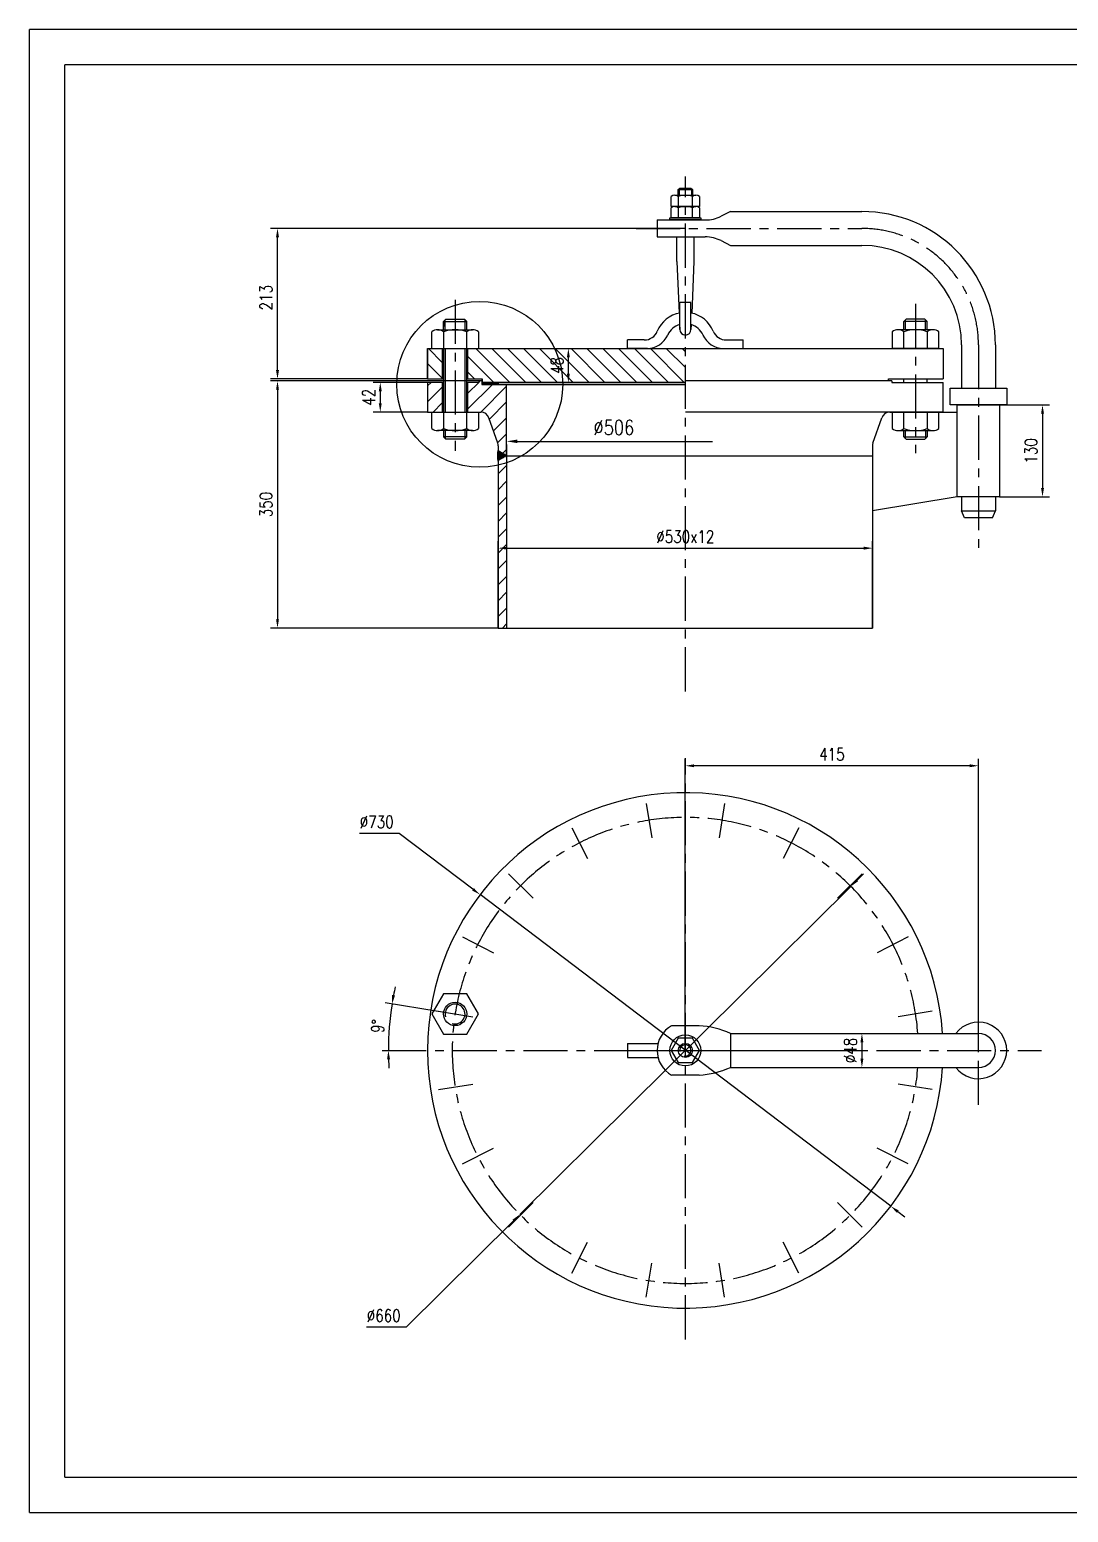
# Model space of a CAD drawing. Header units: inches. Extents: x -220 to 2750, y 5 to 2105.
# Drawn here: x -220 to 1251, y 5 to 2105 of the extents above; entities that cross this region are included whole.
import ezdxf

# ---------------------------------------------------------------- set-up
doc = ezdxf.new("R2010")
doc.units = ezdxf.units.IN
doc.header["$LTSCALE"] = 50
doc.linetypes.add('CENTER', pattern=[2, 1.25, -0.25, 0.25, -0.25])
for name, color, linetype in [('1轮廓实线层', 7, 'Continuous'), ('2细线层', 4, 'Continuous'), ('3中心线层', 1, 'CENTER'), ('5剖面线层', 2, 'Continuous'), ('8符号标注层', 31, 'Continuous'), ('图框层', 7, 'Continuous')]:
    doc.layers.add(name, color=color, linetype=linetype)
doc.styles.add('TH_GBDIM', font='romans.shx', dxfattribs={"width": 0.8, "bigfont": 'hzfs.shx'})
doc.dimstyles.new('TH_GBDIM', dxfattribs={"dimscale": 5, "dimtxt": 3.5, "dimasz": 2.5, "dimexe": 2, "dimexo": 0, "dimgap": 1.5, "dimtad": 1, "dimdec": 1, "dimdsep": 46, "dimtxsty": 'TH_GBDIM', "dimcen": 2.5, "dimclrd": 130, "dimclre": 130, "dimclrt": 3, "dimadec": 0, "dimazin": 2, "dimtfac": 0.714286, "dimtdec": 1, "dimtmove": 0, "dimatfit": 3, "dimfxl": 1, "dimtolj": 1, "dimtzin": 0, "dimlwd": -1, "dimlwe": -1, "dimarcsym": 0})

# ---------------------------------------------------------------- blocks, each defined once
blk = doc.blocks.new('*D6')
at = {"layer": '1轮廓实线层', "color": 130}
for p, q in [((951.5, 900.6), (960.4, 909.4)), ((942.7, 891.8), (474, 427.1)), ((465.1, 418.3), (313.1, 267.5)), ((313.1, 267.5), (256.9, 267.5))]:
    blk.add_line(p, q, dxfattribs=at)
for points in [[(950.1, 902.1), (953, 899.1), (942.7, 891.8)], [(463.7, 419.7), (466.6, 416.8), (474, 427.1)]]:
    blk.add_solid(points, dxfattribs=at)
at = {"layer": 'Defpoints', "color": 0}
for p in [(942.7, 891.8), (474, 427.1)]:
    blk.add_point(p, dxfattribs=at)
at = {"layer": '1轮廓实线层', "color": 3, "insert": (281.3, 283.8), "char_height": 17.5, "attachment_point": 5, "style": 'TH_GBDIM'}
blk.add_mtext('\\A1;∅660{}{}', dxfattribs=at)
blk = doc.blocks.new('*D7')
at = {"layer": '1轮廓实线层', "color": 130}
for p, q in [((303.2, 966.9), (247.1, 966.9)), ((407.6, 887.6), (303.2, 966.9)), ((999.1, 438.8), (417.6, 880.1)), ((1009, 431.2), (1019, 423.7))]:
    blk.add_line(p, q, dxfattribs=at)
for points in [[(408.9, 889.3), (406.4, 886), (417.6, 880.1)], [(1010.3, 432.9), (1007.8, 429.6), (999.1, 438.8)]]:
    blk.add_solid(points, dxfattribs=at)
at = {"layer": 'Defpoints', "color": 0}
for p in [(417.6, 880.1), (999.1, 438.8)]:
    blk.add_point(p, dxfattribs=at)
at = {"layer": '1轮廓实线层', "color": 3, "insert": (271.4, 983.1), "char_height": 17.5, "attachment_point": 5, "style": 'TH_GBDIM'}
blk.add_mtext('\\A1;∅730{}{}', dxfattribs=at)
blk = doc.blocks.new('*D8')
at = {"layer": '1轮廓实线层', "color": 130}
for p, q in [((443.3, 1257.6), (443.3, 1380.8)), ((455.8, 1370.8), (960.8, 1370.8)), ((973.3, 1257.6), (973.3, 1380.8))]:
    blk.add_line(p, q, dxfattribs=at)
for points in [[(455.8, 1372.9), (455.8, 1368.7), (443.3, 1370.8)], [(960.8, 1372.9), (960.8, 1368.7), (973.3, 1370.8)]]:
    blk.add_solid(points, dxfattribs=at)
at = {"layer": 'Defpoints', "color": 0}
for p in [(973.3, 1370.8), (443.3, 1257.6), (973.3, 1257.6)]:
    blk.add_point(p, dxfattribs=at)
at = {"layer": '1轮廓实线层', "color": 3, "insert": (708.3, 1387.1), "char_height": 17.5, "attachment_point": 5, "style": 'TH_GBDIM'}
blk.add_mtext('\\A1;%%c530x12{}{}', dxfattribs=at)
blk = doc.blocks.new('*D9')
at = {"layer": '1轮廓实线层', "color": 130}
for p, q in [((708.3, 659.4), (708.3, 1072.6)), ((1123.3, 659.4), (1123.3, 1072.6)), ((1110.8, 1062.6), (720.8, 1062.6))]:
    blk.add_line(p, q, dxfattribs=at)
for points in [[(720.8, 1064.7), (720.8, 1060.5), (708.3, 1062.6)], [(1110.8, 1064.7), (1110.8, 1060.5), (1123.3, 1062.6)]]:
    blk.add_solid(points, dxfattribs=at)
at = {"layer": 'Defpoints', "color": 0}
for p in [(708.3, 1062.6), (708.3, 659.4), (1123.3, 659.4)]:
    blk.add_point(p, dxfattribs=at)
at = {"layer": '1轮廓实线层', "color": 3, "insert": (915.8, 1078.9), "char_height": 17.5, "attachment_point": 5, "style": 'TH_GBDIM'}
blk.add_mtext('\\A1;415', dxfattribs=at)
blk = doc.blocks.new('*D10')
at = {"layer": '1轮廓实线层', "color": 130}
for p, q in [((772.3, 683.4), (968.3, 683.4)), ((958.3, 670.9), (958.3, 647.9)), ((772.3, 635.4), (968.3, 635.4))]:
    blk.add_line(p, q, dxfattribs=at)
for points in [[(956.2, 670.9), (960.4, 670.9), (958.3, 683.4)], [(956.2, 647.9), (960.4, 647.9), (958.3, 635.4)]]:
    blk.add_solid(points, dxfattribs=at)
at = {"layer": 'Defpoints', "color": 0}
for p in [(772.3, 683.4), (772.3, 635.4), (958.3, 635.4)]:
    blk.add_point(p, dxfattribs=at)
at = {"layer": '1轮廓实线层', "color": 3, "insert": (942.1, 659.4), "char_height": 17.5, "attachment_point": 5, "rotation": 90, "style": 'TH_GBDIM'}
blk.add_mtext('\\A1;%%c48{}{}', dxfattribs=at)
blk = doc.blocks.new('*D11')
at = {"layer": '1轮廓实线层', "color": 130}
for p, q in [((1153.3, 1573.6), (1224, 1573.6)), ((1214, 1561.1), (1214, 1456.1)), ((1153.3, 1443.6), (1224, 1443.6))]:
    blk.add_line(p, q, dxfattribs=at)
for points in [[(1211.9, 1561.1), (1216.1, 1561.1), (1214, 1573.6)], [(1211.9, 1456.1), (1216.1, 1456.1), (1214, 1443.6)]]:
    blk.add_solid(points, dxfattribs=at)
at = {"layer": 'Defpoints', "color": 0}
for p in [(1153.3, 1573.6), (1153.3, 1443.6), (1214, 1443.6)]:
    blk.add_point(p, dxfattribs=at)
at = {"layer": '1轮廓实线层', "color": 3, "insert": (1197.7, 1508.6), "char_height": 17.5, "attachment_point": 5, "rotation": 90, "style": 'TH_GBDIM'}
blk.add_mtext('\\A1;130', dxfattribs=at)
blk = doc.blocks.new('*D12')
at = {"layer": '1轮廓实线层', "color": 130}
for p, q in [((415.8, 1607.6), (120.9, 1607.6)), ((130.9, 1595.1), (130.9, 1270.1)), ((443.3, 1257.6), (120.9, 1257.6))]:
    blk.add_line(p, q, dxfattribs=at)
for points in [[(128.8, 1595.1), (133, 1595.1), (130.9, 1607.6)], [(128.8, 1270.1), (133, 1270.1), (130.9, 1257.6)]]:
    blk.add_solid(points, dxfattribs=at)
at = {"layer": 'Defpoints', "color": 0}
for p in [(415.8, 1607.6), (130.9, 1257.6), (443.3, 1257.6)]:
    blk.add_point(p, dxfattribs=at)
at = {"layer": '1轮廓实线层', "color": 3, "insert": (114.7, 1432.6), "char_height": 17.5, "attachment_point": 5, "rotation": 90, "style": 'TH_GBDIM'}
blk.add_mtext('\\A1;350', dxfattribs=at)
blk = doc.blocks.new('*D13')
at = {"layer": '1轮廓实线层', "color": 130}
for p, q in [((343.3, 1605.6), (266.4, 1605.6)), ((276.4, 1593.1), (276.4, 1576.1)), ((343.3, 1563.6), (266.4, 1563.6))]:
    blk.add_line(p, q, dxfattribs=at)
for points in [[(274.3, 1593.1), (278.5, 1593.1), (276.4, 1605.6)], [(274.3, 1576.1), (278.5, 1576.1), (276.4, 1563.6)]]:
    blk.add_solid(points, dxfattribs=at)
at = {"layer": 'Defpoints', "color": 0}
for p in [(343.3, 1605.6), (276.4, 1563.6), (343.3, 1563.6)]:
    blk.add_point(p, dxfattribs=at)
at = {"layer": '1轮廓实线层', "color": 3, "insert": (260.2, 1584.6), "char_height": 17.5, "attachment_point": 5, "rotation": 90, "style": 'TH_GBDIM'}
blk.add_mtext('\\A1;42', dxfattribs=at)
blk = doc.blocks.new('*D14')
at = {"layer": '1轮廓实线层', "color": 130}
for p, q in [((708.3, 1823.6), (120.9, 1823.6)), ((130.9, 1623.1), (130.9, 1811.1)), ((343.3, 1610.6), (120.9, 1610.6))]:
    blk.add_line(p, q, dxfattribs=at)
for points in [[(128.8, 1811.1), (133, 1811.1), (130.9, 1823.6)], [(128.8, 1623.1), (133, 1623.1), (130.9, 1610.6)]]:
    blk.add_solid(points, dxfattribs=at)
at = {"layer": 'Defpoints', "color": 0}
for p in [(130.9, 1823.6), (708.3, 1823.6), (343.3, 1610.6)]:
    blk.add_point(p, dxfattribs=at)
at = {"layer": '1轮廓实线层', "color": 3, "insert": (114.7, 1725.6), "char_height": 17.5, "attachment_point": 5, "rotation": 90, "style": 'TH_GBDIM'}
blk.add_mtext('\\A1;213', dxfattribs=at)
blk = doc.blocks.new('*D15')
at = {"layer": '1轮廓实线层', "color": 130}
for p, q in [((343.3, 1653.6), (552.7, 1653.6)), ((542.7, 1618.1), (542.7, 1641.1)), ((443.3, 1605.6), (552.7, 1605.6))]:
    blk.add_line(p, q, dxfattribs=at)
for points in [[(540.6, 1641.1), (544.8, 1641.1), (542.7, 1653.6)], [(540.6, 1618.1), (544.8, 1618.1), (542.7, 1605.6)]]:
    blk.add_solid(points, dxfattribs=at)
at = {"layer": 'Defpoints', "color": 0}
for p in [(343.3, 1653.6), (542.7, 1653.6), (443.3, 1605.6)]:
    blk.add_point(p, dxfattribs=at)
at = {"layer": '1轮廓实线层', "color": 3, "insert": (526.5, 1629.6), "char_height": 17.5, "attachment_point": 5, "rotation": 90, "style": 'TH_GBDIM'}
blk.add_mtext('\\A1;48', dxfattribs=at)
blk = doc.blocks.new('*D16')
at = {"layer": '1轮廓实线层', "color": 130}
blk.add_line((358.6, 714.8), (283.2, 726.8), dxfattribs=at)
for start, end in [(167.5926, 169.2963), (171, 180), (181.7037, 183.4074)]:
    blk.add_arc((708.3, 659.4), 420.4, start, end, dxfattribs=at)
for points in [[(297.3, 737.1), (293.2, 737.9), (293.1, 725.2)], [(286, 646.9), (290.2, 647), (287.9, 659.4)]]:
    blk.add_solid(points, dxfattribs=at)
at = {"layer": 'Defpoints', "color": 0}
for p in [(358.6, 714.8), (290.2, 703.4), (407.2, 707.1), (279, 659.4), (1212.7, 659.4)]:
    blk.add_point(p, dxfattribs=at)
at = {"layer": '1轮廓实线层', "color": 3, "insert": (273, 693.7), "char_height": 17.5, "attachment_point": 5, "rotation": 85.5, "style": 'TH_GBDIM'}
blk.add_mtext('\\A1;9°', dxfattribs=at)

msp = doc.modelspace()

# ---------------------------------------------------------------- hatches: boundary and pattern name
at = {"layer": '5剖面线层'}
h = msp.add_hatch(dxfattribs=at)
h.set_pattern_fill('ANSI31', color=256, scale=5, angle=90, style=0)
h.paths.add_polyline_path([(708.32, 1653.64), (400.54, 1653.64), (400.54, 1610.64), (420.82, 1610.64), (420.82, 1605.64), (440.38, 1605.64), (708.32, 1605.64)])
h.paths.add_polyline_path([(364.24, 1653.64), (349.39, 1653.64), (343.32, 1653.64), (343.32, 1610.64), (364.24, 1610.64)])
h.paths.add_polyline_path([(513.33, 1613.94), (513.33, 1645.35), (539.58, 1645.35), (539.58, 1613.94)], flags=24)
h = msp.add_hatch(dxfattribs=at)
h.set_pattern_fill('ANSI31', color=256, scale=5, style=0)
h.paths.add_polyline_path([(364.24, 1605.64), (343.32, 1605.64), (343.32, 1563.64), (364.24, 1563.64)])
h.paths.add_polyline_path([(455.32, 1602.64), (420.82, 1602.64), (420.32, 1602.64), (420.32, 1607.64), (415.82, 1607.64), (415.82, 1605.64), (400.54, 1605.64), (400.54, 1563.64), (415.39, 1563.64), (418.79, 1563.64, -0.3192416), (430.13, 1555.59), (442.66, 1519.56, -0.0838801), (443.32, 1515.62), (443.32, 1508.46), (453.82, 1502.39), (455.32, 1502.39), (455.32, 1534.1)])
h = msp.add_hatch(dxfattribs=at)
h.set_pattern_fill('ANSI37', color=256, scale=0.5, style=0)
h.paths.add_polyline_path([(443.32, 1605.64), (420.82, 1605.64), (420.82, 1602.64), (443.32, 1602.64)])
h = msp.add_hatch(dxfattribs=at)
h.set_pattern_fill('ANSI37', color=256, scale=0.25, angle=90, style=0)
h.paths.add_polyline_path([(455.32, 1504.39), (455.32, 1502.39), (453.82, 1502.39), (443.32, 1508.46), (443.32, 1510.46, 0.1134793), (443.32, 1492.83), (443.32, 1494.83), (453.82, 1500.89), (455.32, 1500.89), (455.32, 1498.89, 0.1818182)])
h = msp.add_hatch(dxfattribs=at)
h.set_pattern_fill('ANSI31', color=256, scale=5, style=0)
h.paths.add_polyline_path([(455.32, 1500.89), (453.82, 1500.89), (443.32, 1494.83), (443.32, 1257.64), (455.32, 1257.64)])

# ---------------------------------------------------------------- linework, layer by layer
at = {"layer": '1轮廓实线层'}
for p, q in [((693.32, 1870.64), (723.32, 1870.64)), ((698.32, 1878.64), (700.32, 1880.64)), ((698.32, 1878.64), (718.32, 1878.64)), ((698.32, 1870.64), (698.32, 1878.64)), ((700.32, 1880.64), (716.32, 1880.64)), ((716.32, 1880.64), (718.32, 1878.64)), ((718.32, 1878.64), (718.32, 1870.64)), ((688.32, 1854.64), (688.32, 1868.93)), ((708.32, 1854.64), (688.32, 1854.64)), ((688.32, 1838.64), (688.32, 1852.93)), ((693.32, 1854.64), (723.32, 1854.64)), ((698.32, 1868.93), (698.32, 1854.64)), ((698.32, 1852.93), (698.32, 1838.64)), ((728.32, 1854.64), (708.32, 1854.64)), ((718.32, 1854.64), (718.32, 1868.93)), ((718.32, 1838.64), (718.32, 1852.93)), ((728.32, 1868.93), (728.32, 1854.64)), ((728.32, 1852.93), (728.32, 1838.64)), ((668.32, 1835.64), (668.32, 1811.64)), ((668.32, 1835.64), (736.52, 1835.64)), ((686.32, 1838.64), (730.32, 1838.64)), ((686.32, 1835.64), (686.32, 1838.64)), ((708.32, 1835.64), (686.32, 1835.64)), ((708.32, 1838.64), (688.32, 1838.64)), ((728.32, 1838.64), (708.32, 1838.64)), ((730.32, 1835.64), (708.32, 1835.64)), ((730.32, 1838.64), (730.32, 1835.64)), ((772.32, 1847.64), (758.88, 1840.92)), ((772.32, 1847.64), (958.32, 1847.64)), ((668.32, 1811.64), (736.52, 1811.64)), ((696.32, 1776.64), (696.32, 1811.64)), ((720.32, 1811.64), (720.32, 1776.64)), ((758.88, 1806.37), (772.32, 1799.64)), ((772.32, 1799.64), (958.32, 1799.64)), ((696.32, 1776.64), (699.36, 1703.69)), ((720.32, 1776.64), (717.28, 1703.67)), ((700.32, 1680.64), (700.32, 1718.64)), ((716.32, 1718.64), (700.32, 1718.64)), ((716.32, 1680.64), (716.32, 1718.64)), ((357.64, 1680.04), (407.14, 1680.04)), ((369.19, 1694.99), (365.89, 1691.69)), ((365.89, 1691.69), (365.89, 1684.99)), ((365.89, 1680.04), (365.89, 1691.69)), ((365.89, 1691.69), (398.89, 1691.69)), ((369.19, 1694.99), (395.59, 1694.99)), ((395.59, 1694.99), (398.89, 1691.69)), ((398.89, 1680.04), (398.89, 1691.69)), ((700.04, 1687.38), (700.32, 1680.64)), ((716.6, 1687.38), (716.32, 1680.64)), ((1059.01, 1680.04), (1009.51, 1680.04)), ((1021.06, 1694.99), (1017.76, 1691.69)), ((1050.76, 1691.69), (1017.76, 1691.69)), ((1017.76, 1680.04), (1017.76, 1691.69)), ((1047.46, 1694.99), (1021.06, 1694.99)), ((1047.46, 1694.99), (1050.76, 1691.69)), ((1050.76, 1680.04), (1050.76, 1691.69)), ((349.39, 1653.64), (349.39, 1677.21)), ((365.89, 1677.21), (365.89, 1653.64)), ((398.89, 1653.64), (398.89, 1677.21)), ((415.39, 1677.21), (415.39, 1653.64)), ((650.14, 1665.64), (626.55, 1665.64)), ((626.55, 1653.64), (626.55, 1665.64)), ((766.42, 1665.64), (790.1, 1665.64)), ((790.1, 1653.64), (790.1, 1665.64)), ((1001.26, 1677.21), (1001.26, 1653.64)), ((1017.76, 1653.64), (1017.76, 1677.21)), ((1050.76, 1677.21), (1050.76, 1653.64)), ((1067.26, 1653.64), (1067.26, 1677.21)), ((343.32, 1653.64), (1073.32, 1653.64)), ((343.32, 1610.64), (343.32, 1653.64)), ((343.32, 1653.64), (343.32, 1610.64)), ((349.39, 1653.64), (415.39, 1653.64)), ((364.24, 1653.64), (364.24, 1610.64)), ((365.89, 1653.64), (365.89, 1563.64)), ((398.89, 1563.64), (398.89, 1653.64)), ((400.54, 1610.64), (400.54, 1653.64)), ((654.58, 1653.64), (626.55, 1653.64)), ((762.07, 1653.64), (790.1, 1653.64)), ((1067.26, 1653.64), (1001.26, 1653.64)), ((1073.32, 1653.64), (1073.32, 1610.64)), ((1099.32, 1658.64), (1099.32, 1597.64)), ((1147.32, 1658.64), (1147.32, 1597.64)), ((343.32, 1610.64), (365.89, 1610.64)), ((343.32, 1605.64), (343.32, 1563.64)), ((365.89, 1605.64), (343.32, 1605.64)), ((364.24, 1605.64), (364.24, 1563.64)), ((398.89, 1610.64), (420.82, 1610.64)), ((415.82, 1605.64), (398.89, 1605.64)), ((400.54, 1563.64), (400.54, 1605.64)), ((415.82, 1607.64), (415.82, 1605.64)), ((420.82, 1607.64), (415.82, 1607.64)), ((420.32, 1607.64), (420.32, 1602.64)), ((420.32, 1602.64), (708.32, 1602.64)), ((420.82, 1610.64), (420.82, 1605.64)), ((420.82, 1605.64), (420.82, 1610.64)), ((708.32, 1605.64), (420.82, 1605.64)), ((420.82, 1605.64), (420.82, 1602.64)), ((420.82, 1605.64), (708.32, 1605.64)), ((420.82, 1605.64), (440.38, 1605.64)), ((420.82, 1602.64), (708.32, 1602.64)), ((708.32, 1605.64), (443.32, 1605.64)), ((443.32, 1605.64), (443.32, 1602.64)), ((455.32, 1517.64), (455.32, 1602.64)), ((1000.82, 1607.64), (708.32, 1607.64)), ((995.82, 1607.64), (995.82, 1610.64)), ((995.82, 1610.64), (1073.32, 1610.64)), ((1000.82, 1607.64), (1000.82, 1605.64)), ((1000.82, 1605.64), (1073.32, 1605.64)), ((1017.76, 1605.64), (1017.76, 1610.64)), ((1050.76, 1605.64), (1050.76, 1610.64)), ((1073.32, 1563.64), (1073.32, 1605.64)), ((1083.32, 1597.64), (1123.32, 1597.64)), ((1083.32, 1573.64), (1083.32, 1597.64)), ((1123.32, 1597.64), (1163.32, 1597.64)), ((1163.32, 1597.64), (1163.32, 1573.64)), ((343.32, 1563.64), (418.79, 1563.64)), ((349.39, 1540.08), (349.39, 1563.64)), ((349.39, 1563.64), (415.39, 1563.64)), ((365.89, 1563.64), (365.89, 1540.08)), ((365.89, 1563.64), (365.89, 1540.08)), ((398.89, 1540.08), (398.89, 1563.64)), ((398.89, 1540.08), (398.89, 1563.64)), ((415.39, 1563.64), (415.39, 1540.08)), ((442.66, 1519.56), (430.13, 1555.59)), ((1073.32, 1563.64), (708.32, 1563.64)), ((973.99, 1519.56), (986.52, 1555.59)), ((997.85, 1563.64), (1093.32, 1563.64)), ((1067.26, 1563.64), (1001.26, 1563.64)), ((1001.26, 1563.64), (1001.26, 1540.08)), ((1017.76, 1540.08), (1017.76, 1563.64)), ((1017.76, 1540.08), (1017.76, 1563.64)), ((1050.76, 1563.64), (1050.76, 1540.08)), ((1050.76, 1563.64), (1050.76, 1540.08)), ((1067.26, 1540.08), (1067.26, 1563.64)), ((1163.32, 1573.64), (1083.32, 1573.64)), ((1093.32, 1573.64), (1123.32, 1573.64)), ((1093.32, 1443.64), (1093.32, 1573.64)), ((1123.32, 1573.64), (1153.32, 1573.64)), ((1153.32, 1573.64), (1153.32, 1443.64)), ((407.14, 1537.24), (357.64, 1537.24)), ((365.89, 1537.24), (365.89, 1528.29)), ((398.89, 1528.29), (398.89, 1537.24)), ((1009.51, 1537.24), (1059.01, 1537.24)), ((1017.76, 1528.29), (1017.76, 1537.24)), ((1050.76, 1537.24), (1050.76, 1528.29)), ((365.89, 1528.29), (369.19, 1524.99)), ((398.89, 1528.29), (365.89, 1528.29)), ((395.59, 1524.99), (369.19, 1524.99)), ((398.89, 1528.29), (395.59, 1524.99)), ((443.32, 1515.62), (443.32, 1508.46)), ((455.32, 1517.64), (455.32, 1502.39)), ((973.32, 1515.62), (973.32, 1257.64)), ((1017.76, 1528.29), (1050.76, 1528.29)), ((1017.76, 1528.29), (1021.06, 1524.99)), ((1021.06, 1524.99), (1047.46, 1524.99)), ((1050.76, 1528.29), (1047.46, 1524.99)), ((453.82, 1502.39), (443.32, 1508.46)), ((453.82, 1500.89), (443.32, 1494.83)), ((443.32, 1494.83), (443.32, 1257.64)), ((455.32, 1502.39), (453.82, 1502.39)), ((455.32, 1500.89), (453.82, 1500.89)), ((455.32, 1500.89), (455.32, 1257.64)), ((455.82, 1501.64), (973.32, 1501.64)), ((1093.32, 1443.64), (973.32, 1423.64)), ((1153.32, 1443.64), (1093.32, 1443.64)), ((1099.32, 1443.64), (1099.32, 1423.64)), ((1147.32, 1443.64), (1147.32, 1423.64)), ((1103.32, 1413.64), (1099.32, 1423.64)), ((1099.32, 1423.64), (1147.32, 1423.64)), ((1143.32, 1413.64), (1103.32, 1413.64)), ((1143.32, 1413.64), (1147.32, 1423.64)), ((443.32, 1257.64), (973.32, 1257.64)), ((727.69, 694.42), (688.96, 694.42)), ((772.32, 683.42), (1123.32, 683.42)), ((772.32, 683.42), (772.32, 635.42)), ((626.55, 669.42), (626.55, 649.42)), ((626.55, 669.42), (669.59, 669.42)), ((626.55, 649.42), (669.59, 649.42)), ((772.32, 635.42), (1123.32, 635.42)), ((727.69, 624.42), (688.96, 624.42))]:
    msp.add_line(p, q, dxfattribs=at)
at = {"layer": '1轮廓实线层', "color": 130}
for p, q in [((455.32, 1502.39), (455.32, 1534.1)), ((470.32, 1522.1), (746.79, 1522.1))]:
    msp.add_line(p, q, dxfattribs=at)
at = {"layer": '1轮廓实线层'}
for points in [[(349.39, 711.05), (365.89, 682.47), (398.89, 682.47), (415.39, 711.05), (398.89, 739.63), (365.89, 739.63)], [(688.32, 659.42), (698.32, 642.1), (718.32, 642.1), (728.32, 659.42), (718.32, 676.74), (698.32, 676.74)]]:
    msp.add_lwpolyline(points, close=True, dxfattribs=at)
for centre, radius in [((382.39, 711.05), 16.5), ((708.32, 659.42), 22), ((708.32, 659.42), 10)]:
    msp.add_circle(centre, radius, dxfattribs=at)
for centre, radius, start, end in [((693.32, 1862.5), 8.14, 52.12112, 127.87888), ((708.32, 1840.64), 30, 70.52878, 109.47122), ((723.32, 1862.5), 8.14, 52.12112, 127.87888), ((693.32, 1846.5), 8.14, 52.12112, 127.87888), ((708.32, 1824.64), 30, 70.52878, 109.47122), ((723.32, 1846.5), 8.14, 52.12112, 127.87888), ((736.52, 1885.64), 50, 270, 296.56505), ((958.32, 1658.64), 189, 0, 90), ((736.52, 1761.64), 50, 63.43495, 90), ((958.32, 1658.64), 141, 0, 90), ((708.28, 1661.77), 42.85, 100.7025, 157.67878), ((708.28, 1661.77), 42.85, 22.32122, 79.18251), ((357.64, 1666.61), 13.44, 52.12112, 127.87888), ((382.39, 1630.54), 49.5, 70.52878, 109.47122), ((407.14, 1666.61), 13.44, 52.12112, 127.87888), ((708.32, 1661.13), 27.52, 106.90059, 155.27583), ((708.32, 1680.64), 8, 180, 0), ((708.32, 1661.13), 27.52, 24.72417, 73.09941), ((1009.51, 1666.61), 13.44, 52.12112, 127.87888), ((1034.26, 1630.54), 49.5, 70.52878, 109.47122), ((1059.01, 1666.61), 13.44, 52.12112, 127.87888), ((650.14, 1685.64), 20, 270, 337.67878), ((653.83, 1686.02), 32.39, 271.31777, 335.60217), ((762.81, 1686.02), 32.39, 204.39783, 268.68223), ((766.42, 1685.64), 20, 202.32122, 270), ((418.79, 1551.64), 12, 19.17901, 90), ((997.85, 1551.64), 12, 90, 160.82099), ((357.64, 1550.68), 13.44, 232.12112, 307.87888), ((382.39, 1586.74), 49.5, 250.52878, 289.47122), ((407.14, 1550.68), 13.44, 232.12112, 307.87888), ((1009.51, 1550.68), 13.44, 232.12112, 307.87888), ((1034.26, 1586.74), 49.5, 250.52878, 289.47122), ((1059.01, 1550.68), 13.44, 232.12112, 307.87888), ((431.32, 1515.62), 12, 0, 19.17901), ((985.32, 1515.62), 12, 160.82099, 180), ((481.65, 1501.64), 39.33, 167.05162, 192.94838), ((448.01, 1501.64), 7.81, 339.39031, 20.60969), ((708.32, 659.42), 365, 3.77011, 356.22989), ((708.32, 659.42), 40, 118.95502, 241.04498), ((720.5, 569.2), 125.43, 65.59653, 86.71494), ((1123.32, 659.42), 40, 216.8699, 143.1301), ((1123.32, 659.42), 24, 270, 90), ((720.5, 749.65), 125.43, 273.28506, 294.40347)]:
    msp.add_arc(centre, radius, start, end, dxfattribs=at)
at = {"layer": '1轮廓实线层', "color": 130}
msp.add_solid([(470.32, 1524.6), (470.32, 1519.6), (455.32, 1522.1)], dxfattribs=at)
at = {"layer": '2细线层'}
for p, q in [((-219.98, 5.2), (-219.98, 2105.2)), ((2750.02, 2105.2), (-219.98, 2105.2)), ((699.82, 1870.64), (699.82, 1880.14)), ((716.82, 1880.14), (716.82, 1870.64)), ((368.36, 1680.04), (368.36, 1694.17)), ((396.41, 1680.04), (396.41, 1694.17)), ((1020.24, 1680.04), (1020.24, 1694.17)), ((1048.29, 1680.04), (1048.29, 1694.17)), ((368.36, 1653.64), (368.36, 1563.64)), ((396.41, 1563.64), (396.41, 1653.64)), ((368.36, 1537.24), (368.36, 1525.82)), ((396.41, 1525.82), (396.41, 1537.24)), ((1020.24, 1525.82), (1020.24, 1537.24)), ((1048.29, 1537.24), (1048.29, 1525.82)), ((-219.98, 5.2), (2750.02, 5.2))]:
    msp.add_line(p, q, dxfattribs=at)
for centre, radius, start, end in [((382.39, 711.05), 14.02, 252.47231, 196.43551), ((708.32, 659.42), 8, 257.59219, 191.10834)]:
    msp.add_arc(centre, radius, start, end, dxfattribs=at)
at = {"layer": '3中心线层'}
for p, q in [((708.32, 1167.94), (708.32, 1897.11)), ((638.48, 1823.64), (958.32, 1823.64)), ((382.39, 1722.64), (382.39, 1508.72)), ((1034.26, 1717), (1034.26, 1505.32)), ((1123.32, 1658.64), (1123.32, 1364.71)), ((708.32, 250.16), (708.32, 1073.56)), ((652.94, 1009.1), (660.64, 960.5)), ((763.71, 1009.1), (756.01, 960.5)), ((547.59, 974.87), (569.93, 931.03)), ((869.05, 974.87), (846.71, 931.03)), ((457.98, 909.76), (492.78, 874.97)), ((958.66, 909.76), (923.87, 874.97)), ((392.88, 820.15), (436.72, 797.81)), ((1023.77, 820.15), (979.93, 797.81)), ((1123.32, 582.19), (1123.32, 751.34)), ((358.65, 714.81), (407.25, 707.11)), ((1058, 714.81), (1009.4, 707.11)), ((279.03, 659.42), (1212.69, 659.42)), ((638.48, 659.42), (958.32, 659.42)), ((358.65, 604.04), (407.25, 611.74)), ((1058, 604.04), (1009.4, 611.74)), ((392.88, 498.7), (436.72, 521.04)), ((1023.77, 498.7), (979.93, 521.04)), ((457.98, 409.08), (492.78, 443.88)), ((958.66, 409.08), (923.87, 443.88)), ((547.59, 343.98), (569.93, 387.82)), ((869.05, 343.98), (846.71, 387.82)), ((652.94, 309.75), (660.64, 358.35)), ((763.71, 309.75), (756.01, 358.35))]:
    msp.add_line(p, q, dxfattribs=at)
for centre, radius, start, end in [((958.32, 1658.64), 165, 0, 90), ((708.32, 659.42), 330, 4.17065, 355.82935)]:
    msp.add_arc(centre, radius, start, end, dxfattribs=at)
at = {"layer": '8符号标注层'}
msp.add_circle((417.2, 1602.89), 117.47, dxfattribs=at)
at = {"layer": '图框层'}
for p, q in [((-169.98, 55.2), (-169.98, 2055.2)), ((2700.02, 2055.2), (-169.98, 2055.2)), ((-169.98, 55.2), (2700.02, 55.2))]:
    msp.add_line(p, q, dxfattribs=at)

# ---------------------------------------------------------------- texts
at = {"layer": '1轮廓实线层', "color": 3, "insert": (607.14, 1541.6), "char_height": 21, "attachment_point": 5, "style": 'TH_GBDIM'}
msp.add_mtext('\\A1;%%c506{}{}', dxfattribs=at)

# ---------------------------------------------------------------- dimensions: what is measured, and where the dimension line sits
at = {"layer": '1轮廓实线层'}
for base, p1, p2, picture, middle in [((130.92, 1823.64), (343.32, 1610.64), (708.32, 1823.64), '*D14', (130.92, 1725.56)), ((130.92, 1257.64), (415.82, 1607.64), (443.32, 1257.64), '*D12', (130.92, 1432.64)), ((1213.98, 1443.64), (1153.32, 1573.64), (1153.32, 1443.64), '*D11', (1213.98, 1508.64))]:
    dim = msp.add_linear_dim(base=base, p1=p1, p2=p2, angle=90, dimstyle='TH_GBDIM', dxfattribs=at)
    dim.commit()
    dim.dimension.update_dxf_attribs({"geometry": picture, "text_midpoint": middle, "dimtype": 160})
for base, p1, p2, picture, middle in [((542.7, 1653.64), (443.32, 1605.64), (343.32, 1653.64), '*D15', (526.45, 1629.64)), ((276.41, 1563.64), (343.32, 1605.64), (343.32, 1563.64), '*D13', (260.16, 1584.64))]:
    dim = msp.add_linear_dim(base=base, p1=p1, p2=p2, angle=90, dimstyle='TH_GBDIM', dxfattribs=at)
    dim.commit()
    dim.dimension.update_dxf_attribs({"geometry": picture, "text_midpoint": middle})
dim = msp.add_linear_dim(base=(973.32, 1370.83), p1=(443.32, 1257.64), p2=(973.32, 1257.64), text='%%c<>x12{}{}', dimstyle='TH_GBDIM', override={"dimgap": 1.5, "dimtad": 1, "dimjust": 0, "dimdec": 0, "dimlfac": 1, "dimse1": 0, "dimse2": 0, "dimsd1": 0, "dimsd2": 0}, dxfattribs=at)
dim.commit()
dim.dimension.update_dxf_attribs({"geometry": '*D8', "text_midpoint": (708.32, 1387.08)})
dim = msp.add_linear_dim(base=(708.32, 1062.61), p1=(1123.32, 659.42), p2=(708.32, 659.42), dimstyle='TH_GBDIM', dxfattribs=at)
dim.commit()
dim.dimension.update_dxf_attribs({"geometry": '*D9', "text_midpoint": (915.82, 1062.61), "dimtype": 160})
for p1, p2, picture, middle in [((999.07, 438.77), (417.57, 880.08), '*D7', (271.4, 966.85)), ((942.65, 891.78), (473.99, 427.07), '*D6', (281.26, 267.53))]:
    dim = msp.add_diameter_dim_2p(p1=p1, p2=p2, text='<>{}{}', dimstyle='TH_GBDIM', override={"dimgap": 1.5, "dimtad": 1, "dimjust": 0, "dimtih": 0, "dimtoh": 1, "dimdec": 0, "dimlfac": 1, "dimse1": 0, "dimse2": 0, "dimsd1": 0, "dimsd2": 0, "dimtix": 0, "dimtofl": 1, "dimatfit": 0}, dxfattribs=at)
    dim.commit()
    dim.dimension.update_dxf_attribs({"geometry": picture, "text_midpoint": middle, "dimtype": 163})
dim = msp.add_angular_dim_2l(base=(290.24, 703.37), line1=((279.03, 659.42), (1212.69, 659.42)), line2=((358.65, 714.81), (407.25, 707.11)), dimstyle='TH_GBDIM', dxfattribs=at)
dim.commit()
dim.dimension.update_dxf_attribs({"geometry": '*D16', "text_midpoint": (273.03, 693.68)})
dim = msp.add_linear_dim(base=(958.32, 635.42), p1=(772.32, 683.42), p2=(772.32, 635.42), angle=90, text='%%c<>{}{}', dimstyle='TH_GBDIM', override={"dimgap": 1.5, "dimtad": 1, "dimjust": 0, "dimdec": 0, "dimlfac": 1, "dimse1": 0, "dimse2": 0, "dimsd1": 0, "dimsd2": 0}, dxfattribs=at)
dim.commit()
dim.dimension.update_dxf_attribs({"geometry": '*D10', "text_midpoint": (958.32, 659.42), "dimtype": 160})

doc.saveas('drawing.dxf')
